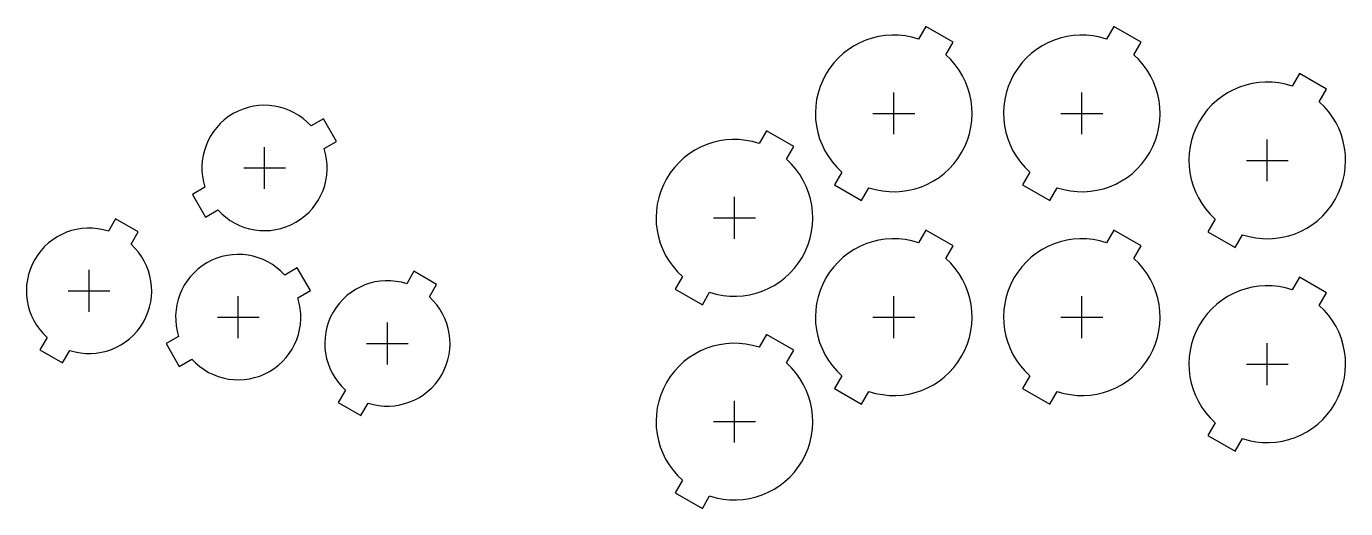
# Model space of a CAD drawing. Header units: millimetres. Extents: x -41 to 212, y -37 to 56.
import ezdxf

# ---------------------------------------------------------------- set-up
doc = ezdxf.new("R2010")
doc.units = ezdxf.units.MM
for name, color, linetype in [('BUTTONS_24', 1, 'Continuous'), ('BUTTONS_30', 5, 'Continuous'), ('REFERENCE', 8, 'Continuous')]:
    doc.layers.add(name, color=color, linetype=linetype)

msp = doc.modelspace()

# ---------------------------------------------------------------- linework, layer by layer
at = {"layer": 'BUTTONS_24'}
for points in [[(13.95, 36.59, 0.809427), (-6.38, 24.86), (-8.77, 23.47), (-6.27, 19.14), (-3.88, 20.53, 0.809427), (16.45, 32.26), (18.84, 33.64), (16.34, 37.97)], [(-24.86, 16.45, 0.809427), (-36.59, -3.88), (-37.97, -6.27), (-33.64, -8.77), (-32.26, -6.38, 0.809427), (-20.53, 13.95), (-19.14, 16.34), (-23.47, 18.84)], [(8.91, 8.03, 0.809427), (-11.41, -3.7), (-13.81, -5.08), (-11.31, -9.42), (-8.91, -8.03, 0.809427), (11.41, 3.7), (13.81, 5.08), (11.31, 9.42)], [(32.26, 6.38, 0.809427), (20.53, -13.95), (19.14, -16.34), (23.47, -18.84), (24.86, -16.45, 0.809427), (36.59, 3.88), (37.97, 6.27), (33.64, 8.77)]]:
    msp.add_lwpolyline(points, format="xyb", close=True, dxfattribs=at)
at = {"layer": 'BUTTONS_30'}
for points in [[(130.25, 53.23, 0.816497), (115.55, 27.77), (114.15, 25.34), (119.35, 22.34), (120.75, 24.77, 0.816497), (135.45, 50.23), (136.85, 52.66), (131.65, 55.66)], [(166.25, 53.23, 0.816497), (151.55, 27.77), (150.15, 25.34), (155.35, 22.34), (156.75, 24.77, 0.816497), (171.45, 50.23), (172.85, 52.66), (167.65, 55.66)], [(201.75, 44.23, 0.816497), (187.05, 18.77), (185.65, 16.34), (190.85, 13.34), (192.25, 15.77, 0.816497), (206.95, 41.23), (208.35, 43.66), (203.15, 46.66)], [(99.75, 33.23, 0.816497), (85.05, 7.77), (83.65, 5.34), (88.85, 2.34), (90.25, 4.77, 0.816497), (104.95, 30.23), (106.35, 32.66), (101.15, 35.66)], [(130.25, 14.23, 0.816497), (115.55, -11.23), (114.15, -13.66), (119.35, -16.66), (120.75, -14.23, 0.816497), (135.45, 11.23), (136.85, 13.66), (131.65, 16.66)], [(166.25, 14.23, 0.816497), (151.55, -11.23), (150.15, -13.66), (155.35, -16.66), (156.75, -14.23, 0.816497), (171.45, 11.23), (172.85, 13.66), (167.65, 16.66)], [(201.75, 5.23, 0.816497), (187.05, -20.23), (185.65, -22.66), (190.85, -25.66), (192.25, -23.23, 0.816497), (206.95, 2.23), (208.35, 4.66), (203.15, 7.66)], [(99.75, -5.77, 0.816497), (85.05, -31.23), (83.65, -33.66), (88.85, -36.66), (90.25, -34.23, 0.816497), (104.95, -8.77), (106.35, -6.34), (101.15, -3.34)]]:
    msp.add_lwpolyline(points, format="xyb", close=True, dxfattribs=at)
at = {"layer": 'REFERENCE'}
for p, q in [((125.5, 35), (125.5, 43)), ((161.5, 35), (161.5, 43)), ((121.5, 39), (129.5, 39)), ((157.5, 39), (165.5, 39)), ((197, 26), (197, 34)), ((5.04, 24.56), (5.04, 32.56)), ((1.04, 28.56), (9.04, 28.56)), ((193, 30), (201, 30)), ((95, 15), (95, 23)), ((91, 19), (99, 19)), ((-28.56, 1.04), (-28.56, 9.04)), ((-32.56, 5.04), (-24.56, 5.04)), ((0, -4), (0, 4)), ((125.5, -4), (125.5, 4)), ((161.5, -4), (161.5, 4)), ((-4, 0), (4, 0)), ((121.5, 0), (129.5, 0)), ((157.5, 0), (165.5, 0)), ((28.56, -9.04), (28.56, -1.04)), ((24.56, -5.04), (32.56, -5.04)), ((197, -13), (197, -5)), ((193, -9), (201, -9)), ((95, -24), (95, -16)), ((91, -20), (99, -20))]:
    msp.add_line(p, q, dxfattribs=at)

doc.saveas('drawing.dxf')
